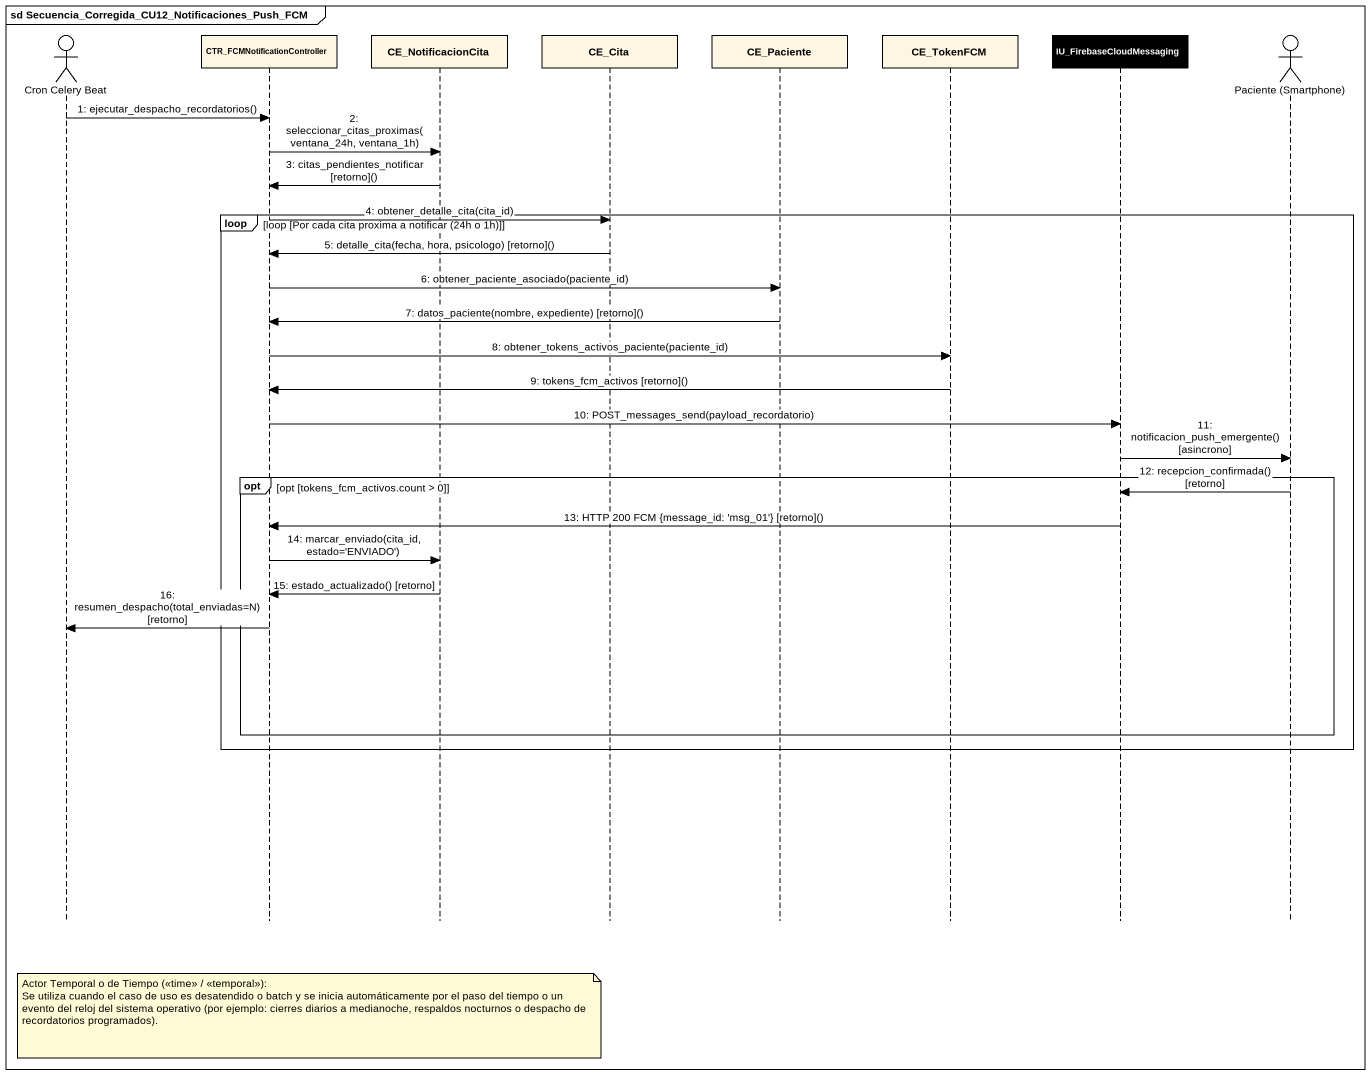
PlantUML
@startuml
mainframe sd Secuencia_Corregida_CU12_Notificaciones_Push_FCM
hide footbox
actor "Cron Celery Beat" as Cron_Celery_Beat
participant "CTR_FCMNotificationController" as CTR_FCMNotificationControlle
participant CE_NotificacionCita
participant CE_Cita
participant CE_Paciente
participant CE_TokenFCM
participant IU_FirebaseCloudMessaging #000000
actor "Paciente (Smartphone)" as Paciente_Smartphone

Cron_Celery_Beat -> CTR_FCMNotificationControlle : 1: ejecutar_despacho_recordatorios()
CTR_FCMNotificationControlle -> CE_NotificacionCita : 2: seleccionar_citas_proximas(ventana_24h, ventana_1h)
CE_NotificacionCita -> CTR_FCMNotificationControlle : 3: citas_pendientes_notificar [retorno]()
loop loop [Por cada cita proxima a notificar (24h o 1h)]
  CTR_FCMNotificationControlle -> CE_Cita : 4: obtener_detalle_cita(cita_id)
  CE_Cita -> CTR_FCMNotificationControlle : 5: detalle_cita(fecha, hora, psicologo) [retorno]()
  CTR_FCMNotificationControlle -> CE_Paciente : 6: obtener_paciente_asociado(paciente_id)
  CE_Paciente -> CTR_FCMNotificationControlle : 7: datos_paciente(nombre, expediente) [retorno]()
  CTR_FCMNotificationControlle -> CE_TokenFCM : 8: obtener_tokens_activos_paciente(paciente_id)
  CE_TokenFCM -> CTR_FCMNotificationControlle : 9: tokens_fcm_activos [retorno]()
  CTR_FCMNotificationControlle -> IU_FirebaseCloudMessaging : 10: POST_messages_send(payload_recordatorio)
  IU_FirebaseCloudMessaging -> Paciente_Smartphone : 11: notificacion_push_emergente() [asincrono]
  opt opt [tokens_fcm_activos.count > 0]
    Paciente_Smartphone -> IU_FirebaseCloudMessaging : 12: recepcion_confirmada() [retorno]
    IU_FirebaseCloudMessaging -> CTR_FCMNotificationControlle : 13: HTTP 200 FCM {message_id: 'msg_01'} [retorno]()
    CTR_FCMNotificationControlle -> CE_NotificacionCita : 14: marcar_enviado(cita_id, estado='ENVIADO')
    CE_NotificacionCita -> CTR_FCMNotificationControlle : 15: estado_actualizado() [retorno]
    CTR_FCMNotificationControlle -> Cron_Celery_Beat : 16: resumen_despacho(total_enviadas=N) [retorno]
  end
end
note over CTR_FCMNotificationControlle
  Actor Temporal o de Tiempo (<<time>> / <<temporal>>):
  Se utiliza cuando el caso de uso es desatendido o batch y se inicia automáticamente por el paso del tiempo o un evento del reloj del sistema operativo (por ejemplo: cierres diarios a medianoche, respaldos nocturnos o despacho de recordatorios programados).
end note
@enduml
